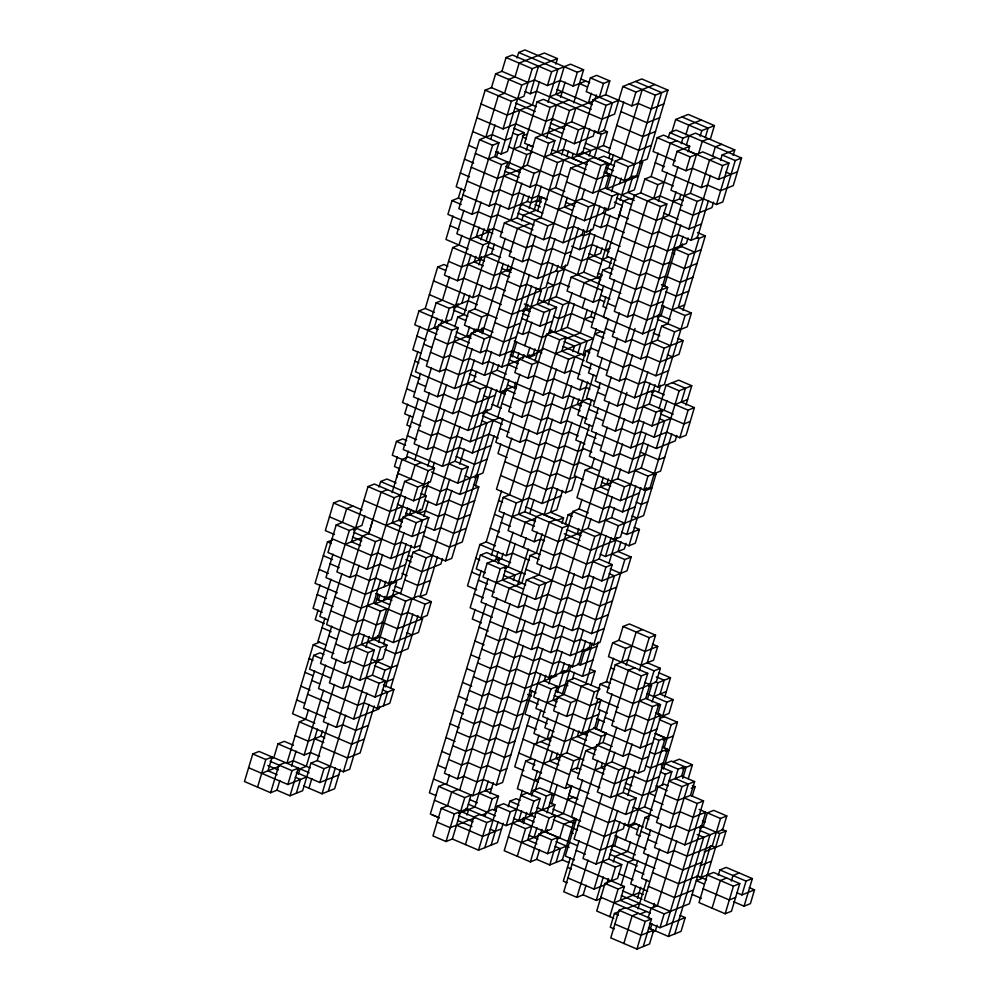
<?xml version="1.0" encoding="UTF-8"?>
<svg xmlns="http://www.w3.org/2000/svg" width="999" height="999" viewBox="0 0 999 999"><rect width="100%" height="100%" fill="white"/><g stroke="black" fill="none" stroke-linecap="round" stroke-linejoin="round"><path stroke-width="1.5" d="M277.16 774.712L268.007 770.803L272.14 757.005L259.066 751.423L252.759 753.945L244.48 781.543L270.642 792.719L276.948 790.197L290.022 795.778L302.635 790.733L310.914 763.136L317.22 760.614L343.381 771.777L349.675 769.255L369.143 704.395M362.137 509.977L339.897 500.487L333.591 503.009L325.312 530.606L334.465 534.515M332.517 539.872L327.472 541.883L315.047 583.291L337.287 592.782M257.555 787.137L265.834 759.527L272.14 757.005M352.972 506.068L346.665 508.591L342.532 522.39L336.226 524.912L327.947 552.509L367.195 569.268L379.795 564.223L392.882 569.805L405.482 564.76M320.105 584.902L313.074 608.366L322.227 612.275M333.004 554.133L325.974 577.597L365.209 594.343L396.728 581.73L378.509 642.457M271.303 758.666L273.826 757.654L277.972 743.855L284.278 741.333L293.431 745.242M318.132 609.989L315.234 619.655L324.388 623.563M331.031 579.208L319.855 616.47L327.697 619.83M319.555 642.207L313.261 644.73L292.557 713.736L314.797 723.226M270.642 792.719L278.921 765.109L285.227 762.587M364.81 515.784L361.913 525.449L349.313 530.494L336.888 571.903L349.975 577.484L356.268 574.962L369.355 580.544L375.661 578.021L388.736 583.603L401.348 578.558L411.288 545.442M323.963 654.507L320.03 652.834L313.736 655.356L309.59 669.155L330.519 678.096M324.912 618.094L317.869 641.558L326.099 645.004M434.39 312.362L425.237 308.454L418.931 310.976L414.797 324.775L437.025 334.278M462.287 199.725L458.366 198.052L452.06 200.574L447.914 214.373L487.162 231.119L493.469 228.596L502.622 232.505M517.644 98.801L491.483 87.637L485.177 90.16L456.193 186.776L465.359 190.672M276.948 790.197L279.845 780.531M341.945 573.513L326.623 624.575L352.797 635.751L359.091 633.229L386.95 645.042L382.804 658.841L363.898 666.408L350.811 660.826L344.505 663.348L331.431 657.767L359.165 565.297M332.093 538.711L371.328 555.456L377.634 552.934L390.721 558.528L403.134 517.12L422.053 509.552L426.186 495.754L413.586 500.799L374.338 484.04L368.032 486.563L351.473 541.77L360.627 545.679M308.529 709.652L305.632 719.317L299.338 721.84L286.913 763.248L293.219 760.726L310.214 767.981M314.648 670.779L303.471 708.041L325.711 717.532M419.855 326.398L412.812 349.862L420.666 353.209M425.237 308.454L437.662 267.058L443.956 264.535L447.889 266.209M452.972 215.996L445.941 239.448L468.181 248.938M458.366 198.052L461.263 188.386M491.483 87.637L495.629 73.839L501.923 71.316L528.096 82.48M331.693 626.198L320.504 663.461L359.752 680.207L372.365 675.174L385.439 680.756L377.16 708.353L364.086 702.772L357.779 705.294L318.531 688.536L325.574 665.084M291.558 766.245L296.116 751.061M511.525 137.687L505.232 140.21L492.145 134.628L479.532 139.673L458.841 208.679L471.915 214.261L478.221 211.738L491.308 217.32L497.602 214.797L532.929 229.87M248.614 767.744L287.862 784.502L291.995 770.691L298.301 768.169L290.022 795.778M349.975 577.484L362.387 536.076L368.693 533.553L381.118 492.157L387.425 489.635M417.882 351.486L402.56 402.547L423.489 411.476M501.923 71.316L506.068 57.517L512.375 54.995L551.623 71.741L570.529 64.173L583.603 69.768L573.676 102.885M378.983 487.05L380.644 481.53L386.938 479.008L396.103 482.917M449.5 276.773L442.457 300.237L436.151 302.759L415.447 371.765L454.695 388.524L473.613 380.956L505.382 394.443M461.925 235.377L459.016 245.03L452.722 247.552L444.43 275.162L457.517 280.744L463.823 278.221L489.985 289.385L496.291 286.863L505.444 290.771M463.898 210.29L456.855 233.754L483.017 244.917L489.323 242.407M485.839 137.15L498.264 95.742L504.57 93.219L508.703 79.421L515.009 76.898L519.155 63.099L544.368 53.009L557.442 58.591L555.794 64.111M368.693 533.891L373.251 518.718M406.668 440.584L402.734 438.898L396.441 441.421L392.295 455.232L428.171 470.666L434.465 468.156L430.332 481.955L417.719 487L404.645 481.418L392.22 522.814L401.373 526.723M407.617 404.158L404.72 413.823L412.562 417.17M298.339 774.35L299.987 768.83M277.972 743.855L304.133 755.032L323.589 690.159M420.517 373.389L413.474 396.853L452.722 413.598L459.028 411.076L472.102 416.658L491.008 409.091L496.815 389.772M437.075 318.182L434.178 327.847L438.099 329.52M490.909 138.761L495.042 124.962M296.328 793.256L300.462 779.457L295.229 777.222M336.488 659.39L329.445 682.841L342.532 688.423L348.838 685.913L375 697.077L393.906 689.51L389.772 703.308L377.16 708.353M397.352 456.843L394.455 466.508L399.687 468.743M409.777 415.447L406.88 425.099L410.801 426.773M517.02 57.992L518.681 52.472L524.975 49.95L577.31 72.278L583.603 69.768M317.47 729.045L306.293 766.308L297.465 769.842M470.866 254.757L451.398 319.63L438.798 324.663L426.373 366.071L439.448 371.653L445.754 369.131L458.841 374.712L471.441 369.667L484.527 375.262L497.127 370.217L506.293 374.126M471.915 214.261L492.619 145.255L498.926 142.732L494.78 156.531L488.474 159.053M367.195 569.268L375.474 541.658L381.78 539.135M418.531 398.464L403.221 449.525L442.457 466.283L455.069 461.238L468.144 466.82L459.865 494.418L446.79 488.836L440.484 491.358L427.397 485.776L422.365 487.799M440.896 323.938L442.132 319.805M334.515 684.465L323.339 721.728L336.413 727.309L342.719 724.787L355.794 730.369L368.406 725.324M392.07 492.632L401.998 459.503L408.304 456.98L434.465 468.156M396.628 477.784L399.525 468.119M295.192 735.639L308.279 741.221L320.879 736.176L322.54 730.656M431.431 367.694L424.388 391.158L437.475 396.74L443.781 394.218L456.855 399.8L463.161 397.277L476.248 402.859L495.154 395.292M445.092 322.153L449.238 308.341L468.144 300.774L477.31 304.683M457.517 280.744L481.118 202.073M476.898 117.77L503.059 128.933L511.351 101.324L523.951 96.279L532.23 68.681L557.442 58.591M344.505 663.348L394.193 497.739L400.499 495.217M405.794 459.428L408.279 451.148M446.778 322.802L447.614 320.042M496.466 157.18L498.126 151.661M308.928 788.211L311.838 778.546M317.22 760.614L328.396 723.351M429.458 392.769L414.135 443.831L427.222 449.413L433.516 446.903L446.603 452.485L459.203 447.44L472.29 453.022L491.196 445.454M479.145 227.16L476.248 236.813L511.563 251.898M495.854 151.773L501.086 154.008L521.79 85.002L534.39 79.957L547.477 85.539L560.089 80.507L573.164 86.089L585.776 81.044M342.532 688.423L382.692 554.557M458.054 303.721L457.23 306.481L453.446 307.992M439.448 371.653L451.873 330.257L458.179 327.734L437.475 396.74M462.974 194.88L489.135 206.044L501.56 164.635L507.867 162.113L487.162 231.119M414.635 460.639L419.193 445.454M454.807 326.76L457.704 317.108L464.011 314.585L469.805 295.254M461.838 303.296L464.747 293.644M475.924 256.381L474.263 261.9L483.416 265.809M480.894 239.822L484.203 228.771M519.817 110.09L507.392 151.486L501.086 154.008M296.303 772.464L319.855 782.517L323.988 768.718L330.294 766.196M336.413 727.309L351.735 676.248M364.16 634.84L361.263 644.505L374.338 650.087L353.634 719.093L327.472 707.929M334.915 596.977L361.076 608.141L373.676 603.096L380.719 579.645M405.557 496.828L398.526 520.292L402.447 521.965M378.271 594.093L375.362 603.758L393.019 596.69M452.722 247.552L478.883 258.729L483.017 244.917M378.296 600.262L379.957 594.742M478.908 264.897L481.393 256.618M485.951 241.433L489.672 229.008M507.892 168.294L517.832 135.165L524.138 132.642L519.992 146.441L513.698 148.963M525.024 91.533L530.257 93.769L538.536 66.159M303.696 785.976L322.015 793.793L345.617 715.134M365.909 647.502L369.218 636.463M384.128 586.775L385.776 581.256M405.244 516.396L407.729 508.116M427.222 449.413L446.678 384.553M497.165 318.381L474.925 308.891L468.618 311.401L464.485 325.212L503.721 341.958L516.333 336.913M433.516 280.856L472.764 297.602L500.499 205.132M359.752 680.207L368.032 652.609L374.338 650.087M380.457 611.201L372.177 638.811L378.484 636.288L386.763 608.678L380.457 611.201L367.382 605.619M383.766 600.499L385.015 596.366M388.736 583.603L404.058 532.542M409.44 514.935L411.101 509.415M413.586 500.799L417.719 487M539.46 81.581L532.417 105.045L507.205 115.135L481.043 103.958M328.321 791.27L335.352 767.806M375.824 593.593L386.288 598.051L391.258 581.493M427.722 466.221L444.705 409.627M466.645 336.488L469.542 326.823M474.925 308.891L481.968 285.427M478.883 258.729L491.483 253.684L494.38 244.018M593.456 100.924L569.505 110.514L543.331 99.351L537.037 101.873L524.612 143.269L532.455 146.616M395.042 581.081L406.218 543.818M415.746 512.075L428.171 470.666M340.422 769.43L334.628 788.748L322.015 793.793M454.695 388.524L471.266 333.316L483.866 328.271L493.019 332.18M533.99 225.125L516.995 217.857L504.383 222.902L500.249 236.701L526.411 247.877L532.704 245.354L545.791 250.936L552.097 248.414L565.172 253.996L571.478 251.473M489.135 206.044L495.442 203.521L508.528 209.103L520.941 167.695L527.247 165.172L553.409 176.348L559.715 173.826L567.569 177.173M526.336 150.1L527.984 144.58L533.216 146.816M333.591 503.009L412.075 536.5L416.221 522.702L428.821 517.657L419.305 549.737L412.999 552.26L400.574 593.668M407.342 508.354L419.118 513.386L420.367 509.24M424.5 495.442L428.646 481.643M432.779 467.832L434.44 462.312M473.364 332.58L474.188 329.82M523.051 166.97L526.773 154.545L531.818 152.535M547.477 85.539L551.623 71.741M343.381 771.777L366.983 693.106M372.365 675.174L380.644 647.564L386.95 645.042M475.462 331.855L476.286 329.096M375.674 663.024L378.184 662.025L379.021 659.265M383.579 644.08L385.227 638.561M452.722 413.598L472.177 348.738M477.559 330.794L481.705 316.995L488.012 314.473M489.985 289.385L505.307 238.324M510.689 220.379L521.865 183.117M527.247 165.172L535.526 137.575L565.784 125.474M353.521 530.132L357.305 528.621L394.855 544.717L401.161 542.195L414.248 547.789L422.527 520.179L409.44 514.597M423.763 516.383L428.321 501.198M547.989 102.348L557.917 69.218L518.681 52.472M474.4 329.308L480.944 332.093L482.18 327.959M442.457 466.283L474.338 360.015M482.205 333.791L503.321 263.399M516.995 217.857L524.025 194.393M541.833 135.052L550.112 107.455L569.03 99.888M375 697.077L379.145 683.279L385.439 680.756M564.223 66.696L555.943 94.306L591.258 109.378M374.2 706.006L360.127 752.934L347.515 757.979L321.353 746.802M382.068 679.782L384.965 670.129L397.577 665.084M377.547 635.826L393.244 642.519L405.669 601.123L418.281 596.078L431.356 601.66L427.222 615.459L420.916 617.981L425.062 604.183L431.356 601.66M454.033 341.533L480.207 352.697L484.34 338.898L490.646 336.376M503.721 175.911L529.882 187.088L534.028 173.289L540.334 170.767M424.575 500.137L436.338 505.157L459.94 426.498M473.613 380.956L476.511 371.291M506.73 270.542L508.391 265.022M521.64 220.854L523.289 215.334L535.901 210.29M529.095 196.016L527.435 201.536L508.528 209.103M546.478 138.049L556.418 104.932M560.589 97.303L565.147 82.118M379.682 706.243L378.846 709.003L353.634 719.093M385.477 686.925L411.975 598.601M430.507 352.272L443.593 357.854L449.9 355.332L462.974 360.914L469.28 358.391L482.367 363.973L514.248 257.705M467.12 181.069L493.281 192.245L499.587 189.723L512.662 195.305L518.968 192.782L532.055 198.364L548.613 143.157L554.92 140.634L550.774 154.433L586.101 169.518M529.158 208.366L532.467 197.327M413.661 599.25L426.086 557.842L432.392 555.319M425.212 526.336L434.365 530.244L449.687 479.183M455.069 461.238L462.1 437.774M383.466 705.831L387.612 692.032L382.367 689.797M390.534 688.548L412.899 614.01M422.415 416.233L435.502 421.815L441.795 419.293L467.969 430.457L480.382 389.061L486.688 386.538M484.527 375.262L491.57 351.798M534.215 209.977L541.246 186.176M451.848 490.459L419.967 596.728L426.273 594.205L437.45 556.942M459.715 464.235L464.273 449.051M573.164 86.089L577.31 72.278M536.276 201.985L538.798 200.974L540.047 196.828M530.069 223.439L517.47 228.484L509.19 256.094L522.265 261.676L534.69 220.267L540.996 217.745L567.157 228.921L573.463 226.398L586.538 231.98L592.844 229.458L599.887 205.994M537.587 210.951L541.733 197.14L546.965 199.375M417.957 615.634L408.017 648.763L395.417 653.796L384.952 649.338M431.543 471.978L457.704 483.141L461.85 469.343L468.144 466.82M418.281 430.032L431.356 435.614L437.662 433.091L450.736 438.673L457.043 436.151L470.129 441.745L493.731 363.074M557.08 151.91L569.505 110.514M480.207 352.697L486.501 350.174L499.587 355.756L535.614 235.689M540.996 217.745L557.554 162.537L570.154 157.505M373.676 603.096L401.536 614.922L407.829 612.399L422.602 618.631L418.456 632.429L393.244 642.519M472.29 453.022L491.745 388.149M497.127 370.217L498.788 364.697M561.725 154.92L566.283 139.735M565.359 124.313L571.665 121.791L575.799 107.992M442.507 558.566L440.859 564.085L421.94 571.653L408.866 566.058M487.225 409.503L486.401 412.275L482.617 413.786M482.367 363.973L488.661 361.451L501.748 367.033L529.495 274.575M549.275 190.147L555.581 187.625L563.861 160.027M419.305 549.737L445.467 560.914L486.875 422.902L481.643 420.666M566.783 156.531L568.443 151.011M589.81 128.996L582.767 152.46L576.46 154.982L593.031 99.775L605.631 94.73L609.777 80.931L596.69 75.35L590.384 77.872L586.251 91.671L612.412 102.835L604.133 130.432L597.827 132.954L571.665 121.791M504.383 222.902L543.631 239.66L547.764 225.849L554.07 223.326M531.655 285.851L499.775 392.12L512.375 387.075M548.139 132.53L574.3 143.694L578.446 129.895L584.74 127.373M493.181 420.379L451.773 558.391L445.467 560.914M497.315 406.568L501.461 392.769L506.505 390.759M512.225 356.893L516.783 341.708M526.298 309.965L527.959 304.445M583.616 163.174L571.853 158.154L573.089 154.008M588.411 102.947L591.308 93.282M475.399 485.889L478.309 476.236L475.686 475.112M485.189 256.206L537.512 278.534L570.629 168.132L588.286 161.064M508.978 379.932L497.789 417.195L537.037 433.953L549.65 428.908L562.724 434.49L569.03 431.968L578.184 435.876M517.407 332.155L522.639 334.39L536.301 288.848M473.551 484.627L478.783 486.863L462.212 542.057L449.612 547.102L423.451 535.939M494.093 435.789L482.917 473.051L457.704 483.141M517.282 358.504L518.943 352.984M595.129 99.051L596.366 94.905M579.982 374.438L570.816 370.529L564.522 373.052L525.274 356.293L518.968 358.816L514.835 372.627L527.909 378.209L534.215 375.686L547.302 381.268L553.596 378.746L579.757 389.91L586.063 387.387L589.997 389.061M507.205 281.169L520.292 286.75L526.585 284.228L539.672 289.81L554.994 238.749M567.42 197.352L564.522 207.005L572.365 210.364M502.859 418.818L495.816 442.282L535.064 459.028L541.358 456.506L554.445 462.087L560.751 459.565L573.826 465.159L578.871 463.136M524.8 345.666L531.843 322.215M536.126 288.236L541.358 290.472L537.225 304.27L550.299 309.852L534.977 360.914M599.325 97.253L603.471 83.454L609.777 80.931M515.721 382.205L514.06 387.724L516.583 386.725M522.764 358.741L524 354.608M519.892 374.238L508.716 411.501L521.79 417.082L528.096 414.56L541.183 420.154L547.477 417.632L560.564 423.214L566.87 420.691L589.11 430.182M553.021 263.836L545.978 287.287L539.672 289.81M500.874 443.893L497.977 453.558L507.13 457.467M511.363 352.372L513.886 351.373L526.96 356.955L529.857 347.29M543.518 301.748L547.664 287.949L560.277 282.904L569.43 286.813M594.867 130.607L593.206 136.139L574.3 143.694M529.482 354.845L528.646 357.605L534.952 355.082M543.631 239.66L549.937 237.138L563.011 242.72L587.862 159.915L594.155 157.392L607.242 162.974L586.538 231.98M589.098 156.106L590.759 150.587L584.215 147.79M513.773 413.124L506.73 436.588L519.817 442.17L526.123 439.647L539.198 445.229L545.504 442.707L558.591 448.289L564.885 445.766L577.971 451.348L583.016 449.338M521.54 318.356L539.86 326.173L543.993 312.375L556.605 307.33L548.738 333.554M558.079 265.447L556.418 270.966L537.512 278.534M597.827 132.954L606.106 105.357L618.718 100.312M533.266 354.433L534.927 348.913M548.176 304.745L558.104 271.628L564.41 269.106M527.909 378.209L532.055 364.41L538.361 361.888M576.361 216.733L561.038 267.794L567.345 265.272L578.521 228.009M575.436 201.311L581.743 198.789L584.64 189.136M594.168 157.73L601.198 134.266L607.504 131.743L603.359 145.542L571.853 158.154M495.379 545.854L486.213 541.945L479.907 544.467L467.495 585.876L476.648 589.785M511.8 438.199L496.478 489.273L522.639 500.437M530.919 306.793L556.131 296.703L565.659 264.96M498.114 563.686L499.775 558.166L486.688 552.572L480.382 555.094L476.248 568.906L485.402 572.814M521.79 417.082L546.64 334.278L552.934 331.755M486.213 541.945L501.535 490.884M638.473 176.099L606.955 188.699L615.234 161.101L628.309 166.683L647.227 159.116L667.931 90.11L641.758 78.946L622.852 86.513L614.572 114.111L601.972 119.156L536.563 91.246L530.257 93.769M550.836 332.829L551.673 330.07M545.129 203.946L584.378 220.692L588.511 206.893L594.817 204.37M566.495 181.93L592.657 193.094L600.936 165.497L607.242 162.974M481.306 570.516L470.129 607.779L492.37 617.27M529.02 429.982L509.552 494.855L503.259 497.377L499.113 511.176L534.428 526.248M519.817 442.17L535.139 391.108M583.578 229.633L581.918 235.152L563.011 242.72M569.218 302.285L562.912 304.807L554.632 332.405L567.232 327.372L593.394 338.536L555.581 353.671M600.799 279.42L583.791 272.165L571.191 277.21L567.045 291.009L593.206 302.173L599.512 299.65L604.745 301.885M571.628 246.254L579.47 249.6L584.852 231.668M608.453 152.997L623.776 101.935M499.775 558.166L487.162 563.199L483.029 577.01L535.352 599.338L547.964 594.293L561.038 599.875L567.345 597.352L580.431 602.934L586.725 600.424L599.812 606.006L612.412 600.961M608.903 157.792L610.139 153.646M475.187 609.402L472.29 619.055L481.443 622.964M491.333 555.581L504.17 512.787M606.031 173.289L608.928 163.624L606.405 164.635M572.115 292.632L560.926 329.895L587.1 341.059L582.954 354.857L585.476 353.846M577.497 274.688L591.158 229.146M613.511 154.62L610.614 164.273L608.091 165.285M488.086 578.621L481.043 602.085L533.379 624.425L539.672 621.902L552.759 627.484L559.065 624.962L572.14 630.544L578.446 628.021L591.533 633.603L604.133 628.558M490.834 372.739L543.156 395.067L559.715 339.86L566.021 337.337L561.875 351.149L584.115 360.639M592.657 193.094L605.269 188.049L609.402 174.251L604.17 172.015M495.991 558.578L498.051 551.673M605.631 94.73L631.793 105.894L635.938 92.095L654.845 84.528M567.232 327.372L574.275 303.908M583.791 272.165L594.979 234.902M486.113 603.708L429.383 792.781L435.926 795.566M560.938 495.929L542.02 503.496L528.946 497.914L516.333 502.959L508.054 530.556L534.215 541.72L540.521 539.198L544.443 540.884M537.037 433.953L556.493 369.081M604.944 207.617L603.284 213.137L584.378 220.692M497.677 560.327L501.461 558.816L503.121 553.296M580.132 296.591L584.265 282.792L601.922 275.724M594.293 224.787L600.836 227.585L606.63 208.267M611.6 191.708L616.158 176.523M642.245 89.573L621.54 158.579L615.234 161.101M523.339 588.998L502.41 580.069L506.555 566.271L500.249 568.793L491.97 596.391L518.131 607.554L524.438 605.032L537.512 610.614L543.818 608.091L556.905 613.686L563.199 611.163L576.286 616.745L582.592 614.223L595.666 619.805L608.279 614.76M607.904 209.952L612.037 196.154L618.344 193.631L614.21 207.43L607.904 209.952L581.743 198.789M594.243 255.844L597.14 246.179M479.907 544.467L506.081 555.644L513.111 532.18M554.52 394.168L518.493 514.235L535.501 521.49M444.917 783.915L438.611 786.438L430.332 814.035L439.485 817.944M582.292 307.867L585.189 298.214M602.996 238.861L610.039 215.397M619.555 183.654L621.216 178.134M497.027 598.014L444.443 773.288L457.53 778.87L463.823 776.348L476.91 781.93L483.216 779.407L496.291 784.989L502.597 782.467L542.757 648.601M564.522 373.052L568.656 359.253L581.268 354.208M602.197 247.802L600.549 253.321L581.63 260.889L569.855 255.856M515.272 543.456L508.241 566.92L504.458 568.431M512.2 516.758L524.8 511.713L552.547 419.243M572.827 351.623L574.487 346.104L564.023 341.633M605.856 172.665L624.175 180.482L628.309 166.683M587.35 309.49L580.319 332.954L565.184 338.998M596.878 277.747L608.054 240.484M620.067 200.462L625.861 181.144M446.603 784.565L449.5 774.899M521.141 536.138L525.274 522.34L535.364 518.306M543.156 395.067L549.462 392.545L562.537 398.126L574.962 356.73M458.004 789.497L451.698 792.02L447.552 805.818L441.258 808.341L432.967 835.938L446.053 841.52L452.36 838.998L478.521 850.174L497.427 842.607L503.221 823.276M612.961 269.243L609.04 267.57L602.734 270.092L598.588 283.891L620.829 293.381M633.666 200.237L629.745 198.564L623.438 201.086L606.88 256.293L616.033 260.202M529.857 513.336L534.003 499.525M577.897 353.234L580.794 343.581L549.4 330.182M593.206 302.173L601.498 274.575M630.481 177.959L655.319 95.155L667.931 90.11M505.044 601.972L509.19 588.174L521.79 583.129L530.082 555.531L536.376 553.009L542.182 533.678M584.452 319.156L590.759 316.633L592.419 311.101M632.991 175.861L628.021 192.42L634.565 195.205M513.361 580.544L515.022 575.024L504.557 570.554M523.301 547.415L526.198 537.762M560.564 423.214L571.74 385.951M603.658 285.514L591.233 327.26L604.32 332.842M609.04 267.57L611.937 257.904M457.53 778.87L510.114 603.596M601.123 533.928L594.83 536.451L542.494 514.123L536.201 516.645L532.055 530.444L558.216 541.608L582.167 532.03M590.921 349.013L585.876 351.036L577.597 378.633L599.837 388.124M639.997 161.176L642.607 162.288L634.328 189.897L621.715 194.942M518.006 583.541L528.359 549.038M542.02 503.496L573.901 397.227M619.38 312.999L612.337 336.463L625.411 342.045L666.82 204.033L640.659 192.869L634.353 195.392L609.515 278.197L635.676 289.36L641.982 286.838L655.057 292.432L667.669 287.387L634.54 397.789L595.292 381.044L602.335 357.58M596.291 328.871L586.351 361.663L607.292 370.592M605.819 296.79L602.921 306.456L606.843 308.129M459.69 790.147L508.129 628.671M534.215 541.72L537.112 532.067M579.757 389.91L582.667 380.257M446.053 841.52L454.333 813.923L466.945 808.878L471.078 795.079L464.772 797.602L438.611 786.438M614.572 279.82L603.396 317.083L642.644 333.828L655.244 328.783M640.659 192.869L644.805 179.071L651.098 176.548L673.338 186.039M688.036 151.836L689.685 146.304L663.523 135.14L657.217 137.662L653.084 151.461L675.324 160.951M571.928 422.302L544.18 514.772L556.793 509.727L562.587 490.409M578.97 398.851L577.31 404.37L581.231 406.044M518.131 607.554L526.411 579.957L539.023 574.912L541.92 565.247M591.42 363.274L588.523 372.939L596.366 376.286M587.724 381.868L577.784 414.997L586.937 418.906M452.36 838.998L464.772 797.602M557.529 488.786L550.486 512.25L563.573 517.832L561.913 523.351M608.453 318.693L597.277 355.956L623.438 367.132L629.745 364.61L655.906 375.774L668.518 370.729M651.098 176.548L658.141 153.084M489.985 621.465L516.158 632.642L527.335 595.379M593.581 374.55L586.538 398.014L594.393 401.373M582.842 416.608L575.811 440.072L584.964 443.981M668.169 138.137L669.829 132.617L676.136 130.095L741.545 158.017L733.254 185.614L720.654 190.659L707.567 185.077L701.261 187.6L662.025 170.854L670.304 143.244L676.61 140.722M466.97 815.047L468.631 809.527M433.529 778.983L472.764 795.728L525.349 620.454M591.608 399.637L584.565 423.101L592.407 426.448M671.927 131.893L675.661 119.468L688.261 114.423L714.422 125.599L710.289 139.398M653.746 198.451L657.879 184.653L664.185 182.13M500.611 475.462L526.773 486.638L533.079 484.115L546.166 489.697L552.472 487.175L565.546 492.757L580.869 441.695M535.352 599.338L539.497 585.539L552.097 580.494M600.362 382.654L593.319 406.118L632.567 422.877L638.873 420.354L651.947 425.936L670.866 418.369M523.376 645.529L474.937 807.005L458.541 813.561M589.622 424.712L574.3 475.786L583.466 479.695M465.434 844.58L473.713 816.982L480.019 814.46L506.181 825.624L531.393 815.546L535.327 817.219M617.394 338.087L606.218 375.349L619.293 380.931L625.599 378.409L638.686 383.991L644.992 381.468L658.066 387.05L664.372 384.528L685.077 315.522L691.383 312.999L687.237 326.81L674.625 331.843L661.55 326.261L657.404 340.06L644.805 345.105L631.718 339.523L625.411 342.045M658.391 201.448L667.082 172.465M533.379 624.425L545.791 583.016L532.717 577.434M555.581 519.705L549.275 522.227L536.85 563.636L549.937 569.218L562.362 527.809L568.656 525.287M598.376 407.742L591.346 431.206L630.581 447.952L643.194 442.907L656.281 448.489L675.187 440.934L676.847 435.402M488.274 781.031L485.377 790.684L498.464 796.265L494.318 810.064M565.284 524.325L568.181 514.66L573.226 512.649M682.28 205.419L660.039 195.929L647.439 200.974L614.31 311.388L627.397 316.97L660.514 206.556L666.82 204.033M689.685 146.304L677.085 151.349L672.939 165.16L686.026 170.742L692.319 168.219L718.493 179.383L737.399 171.816M611.276 376.96L604.245 400.424L617.32 406.006L623.626 403.484L636.7 409.066L649.313 404.033L662.399 409.615L654.108 437.212L641.033 431.63L634.727 434.153L621.64 428.571L615.347 431.093L602.26 425.512L609.303 402.048M681.256 143.731L682.904 138.199L695.516 133.167L734.764 149.912L733.104 155.432M485.851 635.277L498.926 640.859L505.232 638.336L531.393 649.5L572.802 511.488L579.108 508.966L588.261 512.874M594.43 457.904L591.533 467.557L585.227 470.079L576.947 497.689L603.109 508.853L609.415 506.331L622.489 511.913L635.102 506.868M596.403 432.817L589.36 456.281L628.608 473.039L641.221 467.994L654.295 473.576M685.838 134.715L688.736 125.05L701.348 120.017M677.996 166.771L670.966 190.235L697.127 201.398L703.433 198.876M490.022 793.681L493.331 782.642M485.089 816.083L486.326 811.937L492.632 809.415L496.553 811.088M686.313 145.342L689.21 135.677M488.424 811.213L492.157 798.788L498.464 796.265M496.291 784.989L544.742 623.513M579.108 508.966L582.005 499.3M478.521 850.174L486.8 822.564L493.106 820.042M619.293 380.931L635.027 328.484M676.023 191.858L668.98 215.309L656.38 220.354L630.219 209.191M607.317 427.122L600.287 450.586L613.361 456.168L619.667 453.646L632.754 459.228L645.354 454.183M577.122 534.053L578.783 528.521M686.026 170.742L690.159 156.93L702.772 151.898L728.933 163.062L716.508 204.458L690.346 193.294L684.04 195.816M484.827 847.651L497.24 806.243L503.546 803.72L529.707 814.884L554.92 804.807L552.022 814.46M617.32 406.006L632.642 354.945M673.126 201.511L679.432 198.988L680.669 194.855M532.03 690.646L524.987 714.11L547.227 723.601M552.759 627.484L605.344 452.21M700.162 136.164L701.822 130.644L714.422 125.599M642.644 333.828L696.465 154.42M540.784 673.676L533.741 697.14L555.981 706.63M491.121 845.129L498.164 821.665M530.044 715.734L514.735 766.795L523.888 770.704M615.347 431.093L626.935 392.445M698.563 153.684L702.297 141.271L708.603 138.749M531.393 649.5L537.699 646.977L550.786 652.559L574.388 573.901M581.743 530.869L588.049 528.346L590.946 518.693M603.371 477.285L600.474 486.95L608.316 490.297M705.219 137.775L708.116 128.122L681.955 116.945M538.811 698.763L535.901 708.416L545.067 712.324M545.841 675.299L544.193 680.819L558.953 687.05M601.41 342.158L640.659 358.916L680.819 225.037M690.346 193.294L693.244 183.641M508.191 806.717L509.852 801.198L516.158 798.676L520.079 800.349M613.361 456.168L624.55 418.906M664.298 286.413L675.474 249.151L688.561 254.733L701.161 249.688M477.572 662.874L490.646 668.456L496.953 665.933L510.039 671.515L516.333 668.993L529.42 674.575L535.726 672.052L548.801 677.647L564.123 626.573M606.768 484.428L608.428 478.908M506.181 825.624L510.327 811.825L516.633 809.302M680.094 245.979L682.991 236.313M531.955 758.578L525.649 761.101L517.37 788.698L533.066 795.404M540.971 710.039L533.928 733.503L550.936 740.759M548.838 683.816L551.323 675.536M549.937 569.218L556.243 566.695L582.405 577.859L594.83 536.451M572.802 511.488L598.963 522.652L622.564 443.993M663.973 305.981L661.076 315.634L657.292 317.145M672.951 250.162L681.78 246.628L682.604 243.868M662.687 217.832L688.848 229.008L697.127 201.398M701.261 187.6L709.552 160.002L715.846 157.48M530.269 757.929L534.403 744.13L552.047 737.062M557.055 701.872L553.134 700.199L557.267 686.4L550.961 688.923L542.682 716.52L581.93 733.278L594.542 728.234L606.306 733.254M555.107 675.124L562.15 651.66M522.427 790.321L504.208 850.711L530.369 861.875L536.675 859.352L549.762 864.934L562.362 859.889L568.906 862.686M536.5 743.393L538.985 735.114M632.567 422.877L647.889 371.803M688.049 237.937L686.388 243.456L667.482 251.024L654.395 245.442L648.101 247.964L621.94 236.8M712.474 156.506L715.371 146.853L721.678 144.331M572.14 630.544L612.312 496.665M611.388 481.256L617.694 478.733L620.591 469.068M535.327 759.54L532.43 769.205L541.583 773.114M547.752 718.144L544.842 727.796L554.008 731.705M561.413 672.602L564.31 662.936M626.073 222.989L652.235 234.166L658.541 231.643L671.628 237.225L677.921 234.703L691.008 240.284L710.464 175.412M518.793 820.579L521.69 810.926M630.581 447.952L650.049 383.092M688.561 254.733L667.856 323.738L661.55 326.261M557.305 692.569L563.923 670.491M550.786 652.559L557.08 650.037L570.167 655.619L593.768 576.96M540.996 549.825L554.083 555.419L560.377 552.897L586.538 564.06L599.15 559.015L606.193 535.551M598.963 522.652L611.575 517.607L614.472 507.954M655.906 375.774L664.185 348.176L683.091 340.609L678.958 354.408L660.052 361.975L646.965 356.393L640.659 358.916M708.491 200.499L697.314 237.762L691.008 240.284M720.504 160.477L722.152 154.957L734.764 149.912M522.165 821.89L523.414 817.744M530.444 794.292L537.487 770.828M547.015 739.085L549.912 729.42M569.368 664.56L567.719 670.079L548.801 677.647M523.439 823.588L526.748 812.537M531.718 795.978L533.379 790.459L539.685 787.936L552.759 793.518L546.965 812.849M562.362 694.193L571.053 665.209M581.081 483.891L620.329 500.636L624.475 486.838L630.769 484.315M628.608 473.039L643.93 421.965M649.313 404.033L655.107 384.702M682.941 310.414L705.306 235.889L699 238.411L678.296 307.417L691.383 312.999M535.064 791.108L558.666 712.449M600.112 688.973L574.487 678.184L568.194 680.706L564.048 694.505L557.742 697.027L553.608 710.826L566.683 716.408L572.989 713.885L586.076 719.467L598.676 714.435M481.705 649.075L494.792 654.657L501.098 652.135L514.173 657.717L520.479 655.194L533.553 660.776L539.86 658.254L552.947 663.836L559.253 661.313L572.327 666.907L583.503 629.645M600.224 554.258L605.456 556.493L610.839 538.548M718.493 179.383L722.627 165.584L728.933 163.062M517.295 856.293L525.574 828.695L531.88 826.173M529.707 814.884L533.853 801.086L540.159 798.563L527.734 839.972L536.888 843.88M658.066 387.05L674.625 331.843M713.548 202.123L711.9 207.642L692.981 215.197L679.907 209.615M531.393 815.546L532.23 812.786M582.405 577.859L588.711 575.337L601.785 580.918L605.931 567.12L612.237 564.597L591.533 633.603M588.049 528.346L614.21 539.522L618.356 525.711L643.568 515.634L655.981 474.225L653.371 473.114M622.489 511.913L646.091 433.254M572.39 679.245L574.462 672.352M658.516 392.182L660.589 385.289M552.547 751.323L549.65 760.988L558.803 764.897M585.676 640.921L578.633 664.385L572.327 666.907M608.853 563.636L616.72 537.412M651.947 425.936L656.093 412.137L662.399 409.615M577.709 663.91L580.319 665.034L584.465 651.236L597.065 646.191M566.683 716.408L570.829 702.609L577.135 700.087M635.839 485.926L620.516 537L614.21 539.522M641.221 467.994L648.251 444.53M659.015 408.641L666.058 385.177L678.671 380.144L691.745 385.726L685.951 405.045M557.604 752.946L555.956 758.466L559.877 760.139M590.734 642.532L589.073 648.051L570.167 655.619M620.953 541.783L618.056 551.448L631.143 557.03L626.997 570.829L601.785 580.918M741.545 158.017L735.239 160.539L722.814 201.935L716.508 204.458M534.04 837.449L536.938 827.784M542.32 809.839L546.453 796.041L552.759 793.518M560.476 672.14L563.099 673.251L569.405 670.729L582.479 676.311L592.419 643.194M549.388 792.557L581.268 686.288L587.574 683.766M516.158 632.642L522.452 630.119L535.539 635.701L541.845 633.179L554.92 638.761L561.226 636.238L574.313 641.82L580.606 639.298L593.693 644.879L614.397 575.874L609.165 573.638M621.578 532.242L626.823 534.477L640.896 487.549M660.302 411.775L664.085 410.264L666.982 400.599M530.369 861.875L538.648 834.277L551.261 829.232L555.394 815.434L549.1 817.944L536.013 812.362M626.023 543.406L624.363 548.926L605.456 556.493M540.334 834.927L541.995 829.407M671.778 433.791L660.601 471.053L647.989 476.098L643.856 489.897L650.162 487.375L679.145 390.771L691.745 385.726M656.281 448.489L664.56 420.891L659.328 418.656M585.889 683.453L598.314 642.045M551.548 803.833L557.342 784.515M560.564 755.294L566.87 752.771L573.913 729.307M631.143 557.03L624.837 559.552L599.999 642.357L593.693 644.879M610.664 537.937L628.983 545.754L646.365 487.787M536.675 859.352L539.572 849.687M544.954 831.755L549.1 817.944M547.477 829.645L546.64 832.404L568.881 841.895M590.946 685.064L595.092 671.266L589.86 669.03M578.97 730.931L577.31 736.45L586.475 740.359M634.19 527.197L639.422 529.433L635.277 543.231L628.983 545.754M539.21 777.309L565.372 788.473L573.651 760.876L579.957 758.353M581.93 733.278L594.355 691.87L599.4 689.847M508.354 836.912L547.589 853.658L551.735 839.859L558.041 837.337L549.762 864.934M610.439 683.366L606.505 681.693L600.212 684.215L596.066 698.014L618.306 707.504M640.958 665.259L653.558 660.214L657.704 646.415L645.092 651.46L618.93 640.297L612.624 642.819L608.491 656.618L647.739 673.363L622.889 756.168L596.728 745.004L592.582 758.803L618.756 769.967L625.049 767.457M571.665 785.614L568.768 795.279L577.934 799.188M576.635 769.392L597.752 699.013M597.152 746.166L585.814 750.699L577.522 778.308L599.762 787.799M601.123 699.637L598.226 709.302L607.392 713.211M606.505 681.693L613.548 658.229M618.93 640.297L623.076 626.485L629.382 623.963L655.544 635.139L647.265 662.737L660.339 668.319L656.206 682.117L637.287 689.685L611.126 678.521M679.807 437.749L688.086 410.152L694.38 407.629L686.101 435.227L679.807 437.749L666.72 432.167L654.108 437.212M594.542 728.234L599.924 710.289M660.339 668.319L654.033 670.841L627.872 659.677L615.272 664.722L606.992 692.319L633.154 703.483L645.754 698.451L660.526 704.682L657.629 714.347M556.056 862.412L560.202 848.613L554.969 846.378M596.228 728.883L599.125 719.218M582.592 779.919L571.416 817.182L580.569 821.091M562.362 859.889L574.787 818.493M612.05 693.943L600.874 731.206L640.109 747.951L652.722 742.906M621.565 662.2L625.711 648.401L632.017 645.878M576.473 818.805L565.297 856.068L574.45 859.977M598.826 744.617L601.311 736.338L606.356 734.315M597.652 760.426L574.05 839.085L600.212 850.261L612.812 845.216M596.728 745.004L603.034 742.482L605.931 732.816M626.223 665.197L636.151 632.08L642.457 629.557M570.354 857.679L563.311 881.143L567.232 882.816M579.108 840.708L563.786 891.77L576.873 897.352L583.179 894.842L596.253 900.424L601.298 898.401M602.297 763.423L601.048 767.569L604.982 769.242M616.845 727.122L597.39 791.995L610.464 797.577L623.076 792.532L636.163 798.114L627.872 825.711L614.797 820.129L608.491 822.652L582.33 811.488M602.447 793.606L582.991 858.478L596.066 864.06L608.678 859.015L621.753 864.597L617.619 878.396L605.007 883.441L596.728 911.051L613.736 918.306M605.669 764.385L611.975 761.862L614.872 752.21M639.298 670.779L649.238 637.662L655.544 635.139M634.652 667.782L628.346 670.304L611.788 725.511L624.875 731.093L641.433 675.886L647.739 673.363M576.873 897.352L588.049 860.089M610.464 797.577L618.756 769.967M583.179 894.842L586.076 885.176M596.066 864.06L632.092 743.993M645.754 698.451L654.033 670.841M647.439 699.1L651.585 685.302L648.963 684.178M567.932 877.971L594.093 889.135L617.694 810.476M623.076 792.532L630.119 769.068M652.097 702.097L657.891 682.779L670.491 677.734L664.697 697.052M640.109 747.951L652.534 706.555L658.841 704.033L638.136 773.039L611.975 761.862M596.253 900.424L603.296 876.96M608.678 859.015L619.855 821.752M627.722 795.529L635.177 770.691M611.987 846.877L614.51 845.866L617.407 836.2M586.463 797.689L625.711 814.435L629.857 800.636L636.163 798.114M606.693 884.09L608.354 878.571M613.324 862.012L614.984 856.493L627.584 851.448L630.481 841.795M624.912 823.376L623.264 828.895L604.345 836.463L578.184 825.286M658.903 716.37L659.727 713.611M611.313 880.918L615.459 867.12L621.753 864.597M625.424 840.171L629.57 826.373L635.864 823.85M673.126 699.637L666.832 702.16L662.687 715.958L668.993 713.436L673.126 699.637L660.052 694.055L664.185 680.257L656.343 676.897M627.872 825.711L634.178 823.201L659.028 740.384L665.322 737.861L644.63 806.867L625.711 814.435M609.815 916.632L618.094 889.023L624.4 886.5L620.254 900.311L650.349 913.148M621.028 885.539L628.059 862.075L634.365 859.552M639.235 824.812L636.338 834.477L640.272 836.151M619.467 911.438L614.422 913.461L610.289 927.259L614.21 928.933M664.11 748.176L671.153 724.712L677.459 722.202L663.386 769.118M632.679 858.903L645.104 817.494L650.137 815.484M625.349 907.754L619.043 910.276L610.764 937.886L636.925 949.05L649.537 944.005L653.671 930.206L648.438 927.971M662.262 746.915L667.494 749.15L655.069 790.546L642.457 795.591L624.15 787.774M637.737 860.526L630.694 883.978L647.702 891.245M662.2 785.264L665.509 774.225L671.815 771.703L656.493 822.427L669.58 828.009L675.873 825.486L688.96 831.081L701.56 826.036M650.636 829.744L643.593 853.208L682.841 869.954L701.748 862.387M632.866 895.266L635.764 885.601M648.663 854.819L641.62 878.283L649.462 881.642M623.838 943.468L632.13 915.858L638.423 913.348M637.512 898.263L640.821 887.224M661.55 824.05L654.52 847.514L667.594 853.096L673.9 850.574L686.987 856.155L712.2 846.066L720.479 818.468L726.785 815.946L722.639 829.744L684.814 844.879L645.579 828.121L657.991 786.725L664.298 784.203L668.219 785.876M675.224 778.845L678.121 769.18L684.415 766.658L681.518 776.323M637.986 908.89L646.678 879.907M659.577 849.125L644.255 900.199L670.416 911.363M682.792 778.358L686.113 767.319L671.34 761.076L661.251 765.109M669.58 828.009L681.992 786.613L694.605 781.568L690.459 795.366L677.859 800.411L664.772 794.829M636.925 949.05L645.204 921.453L651.51 918.93L643.231 946.528M688.274 778.596L692.407 764.797L679.332 759.203L673.026 761.725M648.139 917.956L651.036 908.303L657.342 905.781L676.798 840.908M667.594 853.096L688.299 784.09L675.212 778.508M653.134 907.567L654.382 903.433M650.299 929.245L651.96 923.713M692.157 796.353L695.054 786.7L692.432 785.576M652.834 931.867L655.356 930.856L657.017 925.336M649.512 923.213L659.977 927.684L664.11 913.885L689.335 903.795L710.027 834.789L699.562 830.319M684.814 844.879L697.24 803.471L703.546 800.948L666.283 925.161M655.356 930.856L668.443 936.438L705.706 812.224L699.163 809.44M726.785 815.946L713.698 810.364L707.392 812.886L703.259 826.685L699.475 828.196M674.75 933.915L703.733 837.312L697.19 834.515M679.957 915.359L685.189 917.594L681.043 931.393L668.443 936.438M697.065 875.823L700.986 877.497L710.514 845.753M704.22 851.91L721.877 844.854L726.011 831.056L719.705 833.578L699.013 902.584L725.174 913.748L731.48 911.225L739.76 883.615L713.598 872.452L700.986 877.497M718.244 875.449L719.892 869.929L726.198 867.407L752.359 878.583L744.08 906.18L733.616 901.71M712.087 908.166L720.366 880.556L726.673 878.034M731.318 881.031L732.979 875.511L739.285 872.989M725.174 913.748L733.453 886.138L739.76 883.615M736.688 892.669L741.92 894.904L746.053 881.093L752.359 878.583M749.287 887.624L754.52 889.859L750.386 903.658L744.08 906.18M549.637 96.828L562.25 91.783M503.059 128.933L515.671 123.888L554.92 140.634M551.448 120.392L553.97 119.38M522.465 135.964L527.509 133.953M631.793 105.894L638.099 103.372L651.186 108.953L663.786 103.908M544.467 156.955L563.386 149.4L588.611 160.102M521.378 168.856L497.415 178.434L471.253 167.27M659.652 117.72L647.04 122.765L620.879 111.588M655.506 131.518L642.894 136.563L616.733 125.399M597.539 158.691L603.833 156.169L612.999 160.077M529.882 187.088L536.188 184.565L588.511 206.893M651.36 145.317L638.761 150.362L612.599 139.198M532.055 198.364L538.349 195.841L547.514 199.75M520.292 205.719L522.814 204.708L542.819 213.187M537.112 200.324L530.806 202.847L526.885 201.161M609.402 174.251L596.803 179.296L570.629 168.132M607.305 176.411L611.088 174.9M640.084 163.299L642.607 162.288M469.942 239.335L488.848 231.768L492.769 233.454M624.175 180.482L636.775 175.437L661.625 92.632L635.464 81.468M558.216 209.528L575.861 202.472M631.43 199.213L633.953 198.214M600.836 227.585L607.142 225.062L616.296 228.971M522.265 261.676L528.571 259.153L541.645 264.735L547.952 262.213L598.426 283.616M511.775 268.531L494.13 275.587L467.957 264.423M510.939 270.192L508.416 271.191L511.038 272.315M579.47 249.6L592.082 244.555L609.078 251.823M472.764 297.602L479.07 295.08L501.298 304.57M605.157 250.15L610.202 248.127M608.566 256.943L602.26 259.465L611.413 263.374M427.872 330.369L439.223 325.824M688.848 229.008L701.448 223.963M541.358 290.472L516.146 300.549L503.071 294.967M524.612 309.315L512.012 314.36L498.926 308.778M522.514 311.476L531.343 307.942M470.429 334.977L447.739 344.056L434.652 338.474M470.854 336.126L468.331 337.138L470.954 338.261M480.944 332.093L483.454 331.094M669.642 262.3L663.336 264.822L650.262 259.24L643.955 261.763L617.794 250.599M520.479 323.114L507.867 328.159L494.78 322.577M539.86 326.173L552.459 321.129M665.509 276.099L659.203 278.621L646.116 273.039L639.822 275.562L613.648 264.398M697.015 263.499L684.415 268.544L671.328 262.949M522.639 334.39L528.933 331.868L542.02 337.45L547.065 335.439M692.881 277.297L680.269 282.342L667.195 276.76M499.587 355.756L512.187 350.711M537.887 351.261L542.919 349.238M663.523 301.186L650.923 306.231L637.837 300.649L631.53 303.172L618.456 297.577M688.736 291.096L676.136 296.141L665.671 291.671M501.748 367.033L519.393 359.977M526.96 356.955L538.311 352.41M627.397 316.97L633.703 314.448L646.778 320.03L659.39 314.985M671.99 309.94L684.602 304.895M467.969 430.457L499.475 417.857M562.537 398.126L568.843 395.604L591.083 405.094M470.129 441.745L489.035 434.178L498.189 438.086M421.391 462.562L415.084 465.084L410.939 478.896L404.645 481.418M581.93 401.186L588.224 398.663L592.157 400.349M582.355 402.347L564.71 409.415L551.623 403.821L545.317 406.343L532.242 400.761L525.936 403.284L512.849 397.702M634.54 397.789L653.458 390.222M651.36 392.395L655.144 390.884L664.298 394.792M487.062 459.253L474.45 464.298L456.143 456.481M402.659 506.493L390.06 511.538L363.898 500.374M474.525 477.747L478.309 476.236M674.999 404.57L687.612 399.525M459.865 494.418L478.783 486.863M385.914 525.337L403.571 518.281M436.338 505.157L448.951 500.124L462.025 505.706L474.637 500.661M419.118 513.386L425.424 510.864L438.511 516.446L444.805 513.923L457.892 519.505L470.492 514.46M345.167 544.293L361.563 537.737M690.247 421.428L683.94 423.951L660.389 413.898M412.075 536.5L424.687 531.456M434.365 530.244L440.671 527.722L453.746 533.304L466.358 528.259M414.248 547.789L420.542 545.267M390.721 558.528L409.627 550.961M565.546 492.757L571.853 490.234L575.998 476.436L569.692 478.958L556.605 473.376L550.299 475.899L537.225 470.304L530.919 472.827L504.757 461.663M664.747 457.255L658.441 459.777L640.122 451.96M594.168 489.473L611.813 482.405M653.458 475.237L655.981 474.225M563.573 517.832L557.267 520.354L525.874 506.955M620.329 500.636L639.235 493.069M651.847 488.024L645.541 490.546L617.694 478.733M386.288 598.051L398.888 593.019M430.407 580.407L417.807 585.451L404.72 579.87M506.081 555.644L512.375 553.121L529.383 560.377M647.702 501.823L641.395 504.345L636.163 502.122M382.617 622.489L376.323 625.012L363.236 619.417L356.93 621.94L330.769 610.776M496.103 582.592L521.316 572.502M626.823 534.477L639.422 529.433M615.896 540.172L590.684 550.262L564.522 539.085M422.602 618.631L397.39 628.721L381.693 622.015M380.169 636.937L348.651 649.55L335.564 643.968M616.558 587.162L603.945 592.195L590.871 586.613L584.565 589.135L571.49 583.553L565.184 586.076L525.936 569.33M384.615 682.417L393.431 678.883M304.133 755.032L310.439 752.509L319.593 756.418M261.701 773.326L279.345 766.27M364.26 739.135L351.66 744.168L299.338 721.84M580.319 665.034L592.931 659.989M556.793 675.774L525.274 688.386L512.2 682.804L505.894 685.314L492.807 679.732L486.513 682.255L473.426 676.673M287.862 784.502L306.768 776.935M582.479 676.311L595.092 671.266M319.855 782.517L338.761 774.949M527.447 699.662L521.141 702.185L508.054 696.603L501.748 699.125L488.673 693.543L482.367 696.053L469.28 690.471M556.431 688.061L567.782 683.516M546.828 702.722L558.166 698.189M523.301 713.461L516.995 715.983L503.921 710.401L497.614 712.924L484.527 707.342L478.221 709.864L465.147 704.283M519.155 727.26L512.862 729.782L499.775 724.2L493.469 726.723L480.394 721.141L474.088 723.663L461.001 718.081M600.299 701.635L590.209 705.669L555.269 690.696M649.063 686.301L651.585 685.302M515.022 741.058L508.716 743.581L495.629 737.999L489.335 740.521L476.248 734.939L469.942 737.462L456.868 731.88M653.746 696.578L666.358 691.533M510.876 754.869L504.57 757.392L491.496 751.797L485.189 754.32L472.115 748.738L465.809 751.26L452.722 745.679M588.661 731.905L564.71 741.495L551.623 735.913M658.004 705.694L660.526 704.682M506.743 768.668L500.437 771.191L487.35 765.609L481.056 768.131L467.969 762.549L461.663 765.059L448.588 759.477M543.344 763.511L561.001 756.455M624.875 731.093L631.168 728.571L644.255 734.153L656.855 729.108M659.328 718.631L664.372 716.608M472.764 795.728L491.683 788.161M534.59 780.481L539.635 778.471M622.889 756.168L629.195 753.646L642.282 759.228L648.576 756.718M663.236 740.034L673.314 736.001M474.15 818.144L450.199 827.721L437.112 822.14M486.75 813.099L481.705 815.109L466.009 808.416M594.755 770.079L606.093 765.546M565.372 788.473L571.678 785.951L563.386 813.561L554.57 817.095M551.923 795.179L554.445 794.18L575.374 803.109M667.494 749.15L654.882 754.195L649.65 751.96M665.396 751.31L669.18 749.799M567.532 799.762L573.838 797.239L576.448 798.351M638.136 773.039L644.442 770.516L661.001 715.309L648.388 720.354L635.314 714.772L629.008 717.294L615.933 711.713M663.348 762.949L650.736 767.994L645.504 765.758M501.573 828.808L482.654 836.363L456.493 825.199M659.203 776.747L646.603 781.792L633.516 776.211L614.61 783.778L601.523 778.196M682.329 768.83L692.407 764.797M575.212 819.642L563.861 824.187L559.727 837.986L557.205 838.998M521.428 842.494L539.085 835.426M691.271 788.211L695.054 786.7M547.589 853.658L566.508 846.091M705.706 812.224L693.106 817.269L680.019 811.688L673.713 814.21L660.639 808.628M594.093 889.135L605.444 884.602M700.087 865.708L711.425 861.175M613.948 902.834L639.16 892.744L643.468 894.505M697.614 876.198L678.696 883.753L652.534 872.589M627.035 908.416L639.635 903.371M702.672 878.146L696.365 880.668L704.22 884.028M693.468 889.997L674.562 897.564L648.401 886.388M640.122 913.998L646.415 911.475M653.671 930.206L641.071 935.251L614.897 924.087M659.977 927.684L685.189 917.594M735.614 897.427L729.307 899.949L703.146 888.773M741.92 894.904L754.52 889.859M629.158 83.991L655.319 95.155M622.852 86.513L635.938 92.095M590.384 77.872L603.471 83.454M580.544 78.809L589.697 82.717M675.661 119.468L701.822 130.644M579.47 83.566L587.312 86.913M506.068 57.517L532.23 68.681M593.031 99.775L606.106 105.357M669.829 132.617L682.904 138.199M722.152 154.957L735.239 160.539M557.017 89.548L592.332 104.62M687.687 150.599L696.84 154.508M657.217 137.662L722.627 165.584M495.629 73.839L521.79 85.002M725.861 172.103L731.093 174.338M677.085 151.349L690.159 156.93M603.583 130.07L607.504 131.743M537.037 101.873L550.112 107.455M594.655 131.468L601.198 134.266M519.33 99.463L536.338 106.718M485.177 90.16L511.351 101.324M515.646 103.097L535.277 111.476M578.446 129.895L552.272 118.731L545.978 121.254L514.572 107.855M655.244 162.75L664.397 166.658M603.359 145.542L609.902 148.339M550.274 123.027L564.672 129.158M585.289 143.044L634.615 164.161M549.213 127.772L562.287 133.354M581.843 151.998L614.547 165.946M644.805 179.071L657.879 184.653M513.673 128.172L524.138 132.642M606.93 167.919L613.473 170.704M629.545 177.497L632.167 178.621M535.526 137.575L548.613 143.157M587.862 159.915L600.936 165.497M679.432 198.988L683.353 200.662M522.514 137.025L526.436 138.699M512.599 132.929L517.832 135.165M551.848 149.688L587.162 164.76M519.992 146.441L531.768 151.473M531.393 151.373L557.554 162.537M634.353 195.392L660.514 206.556M508.466 146.728L526.773 154.545M605.269 188.049L634.04 200.337M472.764 131.568L498.926 142.732M663.748 213.087L678.146 219.218M598.963 190.572L612.037 196.154M616.72 198.014L624.575 201.373M697.452 232.542L705.306 235.889M479.532 139.673L492.619 145.255M623.438 201.086L631.281 204.433M614.348 202.21L622.202 205.569L618.056 219.368L602.36 212.662M696.378 237.3L699 238.411M468.618 145.367L476.473 148.714M494.78 156.531L534.028 173.289M475.399 153.471L501.56 164.635M505.869 166.408L520.254 172.552M555.581 187.625L564.735 191.533M619.293 214.885L628.458 218.793M504.795 171.166L519.18 177.31M681.78 246.628L694.854 252.21M464.485 159.166L473.638 163.074M565.584 202.248L574.75 206.156M615.159 228.684L624.313 232.592M672.165 252.884L674.787 254.008M538.798 200.974L541.421 202.085M535.114 204.608L540.347 206.843M460.339 172.964L469.493 176.873M612.15 242.769L589.909 233.279L583.616 235.801L580.993 234.69M611.013 242.495L620.167 246.403M519.13 208.354L541.371 217.844M518.056 213.099L547.764 225.849M589.01 253.609L603.396 259.752M661.5 284.69L665.434 286.363M662.437 285.152L667.669 287.387M587.936 258.366L601.023 263.948M452.06 200.574L461.213 204.483M602.734 270.092L611.888 274.001M598.114 273.264L602.047 274.937M661.525 305.469L685.077 315.522M450.074 225.649L459.24 229.558M555.494 270.504L558.104 271.628M571.191 277.21L602.584 290.609M658.453 314.523L670.229 319.543M487.325 246.691L493.868 249.488M600.761 295.18L609.914 299.076M657.392 319.28L680.931 329.32M491.483 253.684L500.649 257.592M607.529 303.284L615.384 306.631M547.427 282.63L553.97 285.427M677.859 338.374L683.091 340.609M484.49 261.051L480.569 259.378L461.663 266.945L448.576 261.363M501.498 268.306L510.651 272.215M653.246 333.079L659.79 335.864M556.131 296.703L608.453 319.031M500.424 273.064L509.59 276.973M657.404 340.06L670.491 345.654M549.825 299.225L562.912 304.807M590.759 316.633L594.68 318.306M651.111 342.582L664.185 348.176M538.286 299.513L556.605 307.33M592.307 322.502L571.378 313.561L558.766 318.606L553.533 316.371M605.556 328.359L614.71 332.267M667.419 354.695L672.652 356.93M604.87 333.204L600.936 331.531L594.642 334.053L603.796 337.962M524.375 303.996L543.993 312.375M437.662 267.058L445.504 270.404M523.688 308.853L530.232 311.638M522.614 313.599L529.158 316.396M590.496 347.852L598.351 351.211M672.364 382.667L685.439 388.249L681.306 402.048L694.38 407.629M546.64 334.278L559.715 339.86M585.876 351.036L589.81 352.709M666.058 385.177L679.145 390.771M562.949 346.391L585.189 355.881M429.383 294.655L466.383 310.389M468.618 311.401L481.705 316.995M436.151 302.759L449.238 308.341M453.546 310.115L467.932 316.258M542.494 348.077L568.656 359.253M581.743 364.835L590.896 368.743M651.448 394.518L688.086 410.152M457.704 317.108L465.546 320.454M514.335 341.208L541.808 352.934M664.085 410.264L673.239 414.173M418.931 310.976L458.179 327.734M471.266 333.316L484.34 338.898M643.006 406.556L656.093 412.137M510.189 355.007L519.355 358.916M438.798 324.663L451.873 330.257M456.181 332.018L470.566 338.162M518.968 358.816L532.055 364.41M597.464 392.32L605.307 395.666M509.128 359.765L518.281 363.673M455.107 336.775L469.493 342.919M508.054 364.523L517.207 368.431M588.698 409.303L597.864 413.199M416.958 336.064L426.111 339.972M571.003 406.893L580.169 410.801M595.479 417.407L603.334 420.754M423.738 344.168L431.58 347.515M507.529 384.94L516.296 388.748M469.443 373.963L475.986 376.76M505.144 389.135L515.234 393.506M419.592 357.967L427.447 361.313M414.972 361.139L418.906 362.812M467.307 383.479L480.382 389.061M586.725 434.378L595.879 438.286M483.616 395.579L488.848 397.814M501.935 403.396L511.088 407.305M593.506 442.482L601.348 445.829M492.082 404.345L501.248 408.254M410.839 374.937L419.992 378.846M582.592 448.176L591.745 452.085M634.914 470.517L647.989 476.098M483.778 411.151L503.409 419.53M417.619 383.042L425.462 386.401M482.717 415.909L502.335 424.288M499.95 428.484L509.115 432.392M578.446 461.975L599.375 470.916M406.693 388.748L414.548 392.095M585.227 470.079L624.475 486.838M601.535 482.192L610.701 486.101M411.501 421.928L420.654 425.836M632.03 515.921L637.262 518.156M611.575 517.607L624.65 523.189M407.355 435.726L416.508 439.635M605.269 520.129L618.356 525.711M396.441 441.421L405.594 445.329M448.763 463.761L461.85 469.343M568.181 514.66L572.115 516.333M465.084 475.861L470.317 478.096M503.259 497.377L516.333 502.959M498.638 500.549L502.559 502.222M524.8 511.713L536.575 516.733M566.658 529.582L581.056 535.726M536.201 516.645L562.362 527.809M564.285 533.778L579.982 540.471M611.763 553.97L624.837 559.552M494.493 514.348L502.347 517.694M599.15 559.015L612.237 564.597M397.864 473.301L424.026 484.478M501.273 522.452L510.427 526.361M592.844 561.538L605.931 567.12M610.227 568.893L620.704 573.351M420.954 493.518L426.186 495.754M490.359 528.146L499.512 532.055M380.644 481.53L401.573 490.459M497.14 536.251L540.309 554.682M530.082 555.531L539.235 559.44M368.032 486.563L394.193 497.739M397.427 504.258L428.821 517.657M405.894 513.011L411.126 515.247M501.461 558.816L510.614 562.724M403.134 517.12L416.221 522.702M480.382 555.094L525.249 574.175M475.774 558.279L479.695 559.952M487.162 563.199L500.249 568.793M526.411 579.957L539.497 585.539M503.484 575.312L525.724 584.802M623.076 626.485L649.238 637.662M652.472 644.18L657.704 646.415M471.628 572.077L479.483 575.424M412.999 552.26L426.086 557.842M478.409 580.182L487.562 584.09M329.445 516.808L355.607 527.971M408.391 555.432L412.312 557.117M485.189 588.286L494.343 592.195M336.226 524.912L349.313 530.494M353.609 532.267L375.474 541.658M612.624 642.819L625.711 648.401M406.006 559.627L411.238 561.863M352.547 537.012L361.7 540.921M474.275 593.98L483.429 597.889M658.716 672.702L670.491 677.734M588.149 647.589L590.759 648.713M581.843 650.112L584.465 651.236M401.873 573.438L407.105 575.674M655.269 681.655L657.891 682.779M327.472 541.883L331.393 543.556M615.272 664.722L641.433 675.886M610.651 667.894L614.572 669.567M644.667 682.417L649.899 684.64M395.104 586.113L401.648 588.911M647.202 693.781L666.832 702.16M323.326 555.681L332.492 559.59M392.732 590.322L425.062 604.183M479.07 627.172L488.224 631.068M330.107 563.786L339.26 567.694M392.595 595.541L405.669 601.123M600.212 684.215L609.365 688.124M639.447 700.961L652.534 706.555M387.974 598.713L391.895 600.387M655.769 713.074L677.459 722.202M319.193 569.492L328.346 573.401M568.194 680.706L594.355 691.87M376.436 599L389.523 604.582M474.925 640.971L484.09 644.879M659.377 719.692L671.153 724.712M565.259 684.527L567.882 685.651M598.888 698.95L601.51 700.074M470.791 654.77L479.945 658.678M537.887 683.341L550.961 688.923M655.244 733.491L667.02 738.523M654.857 733.403L665.322 737.861M406.93 632.729L412.162 634.952M554.195 695.441L570.829 702.609M317.207 594.567L326.373 598.476M605.007 717.407L614.16 721.315M653.796 738.161L659.028 740.384M529.582 690.147L536.126 692.944M596.678 718.718L604.532 722.065M323.988 602.672L333.142 606.58M466.645 668.568L474.5 671.915M527.584 694.442L531.505 696.116M593.606 727.771L601.46 731.118M529.133 700.311L538.286 704.22M588.236 730.756L601.311 736.338M665.034 763.598L678.121 769.18M578.384 731.693L587.537 735.601M462.512 682.367L471.665 686.276M661.35 767.232L671.815 771.703M367.557 641.982L380.644 647.564M603.034 742.482L612.187 746.39M694.605 781.568L681.518 775.986L668.918 781.031L681.992 786.613M660.277 771.99L665.509 774.225M322.015 627.759L331.168 631.668M571.016 738.973L596.041 749.849M328.796 635.864L336.638 639.21M354.957 647.027L368.032 652.609M527.147 725.399L536.313 729.307M371.266 659.128L376.498 661.363M378.184 662.025L391.271 667.607M458.366 696.166L467.52 700.074M585.814 750.699L594.967 754.607M690.459 795.366L703.546 800.948M374.5 665.659L384.965 670.129M656.143 785.788L667.157 790.634M684.153 797.889L697.24 803.471M540.709 741.608L549.862 745.516M566.87 752.771L583.878 760.027M313.261 644.73L325.025 649.75M707.392 812.886L720.479 818.468M324.65 649.662L333.803 653.571M523.014 739.198L573.651 760.876M454.233 709.977L463.386 713.885M581.668 764.497L603.908 773.988M625.212 783.016L631.755 785.813M648.763 793.069L655.307 795.866M702.472 821.003L705.082 822.115M722.09 829.37L726.011 831.056M313.736 655.356L321.578 658.703M366.059 677.684L379.145 683.279M383.441 685.039L393.906 689.51M580.981 769.355L577.047 767.682L570.754 770.204L578.596 773.551M653.858 800.524L663.011 804.432M715.784 831.892L719.705 833.578M309.116 658.528L313.037 660.202M700.636 825.574L716.333 832.267M450.087 723.776L459.24 727.684M518.868 752.996L569.505 774.675M616.77 795.054L629.857 800.636M644.63 806.867L652.472 810.226M525.649 761.101L534.802 765.009M633.091 807.167L658.865 818.231M711.65 845.703L715.571 847.377M304.97 672.327L312.824 675.686M566.608 784.003L588.848 793.493M645.104 817.494L649.025 819.18M445.941 737.574L455.107 741.483M311.75 680.431L319.605 683.791M521.503 774.899L538.511 782.155M633.254 822.726L639.797 825.524M634.178 823.201L643.331 827.11M624.338 824.138L637.412 829.719M300.836 686.138L309.99 690.047M575.549 803.383L583.404 806.73M640.958 831.305L650.112 835.214M719.892 869.929L746.053 881.093M441.808 751.373L449.65 754.732M533.379 790.459L546.453 796.041M307.617 694.243L328.546 703.171M647.739 839.41L656.892 843.318M540.159 798.563L527.072 792.981L520.766 795.504L533.853 801.086M549.687 802.572L554.92 804.807M552.922 809.09L575.162 818.581M707.292 874.974L733.453 886.138M296.691 699.937L304.545 703.284M614.959 835.701L645.978 849.013M697.439 875.911L706.593 879.819M437.662 765.172L445.517 768.531M537.087 807.617L574.088 823.338M509.852 801.198L519.005 805.107M553.396 819.717L573.026 828.096M573.576 828.458L577.497 830.144M614.51 845.866L635.439 854.794M479.07 793.206L492.157 798.788M570.641 832.292L573.264 833.403M610.814 849.5L654.919 868.393M497.24 806.243L510.327 811.825M525.099 818.069L534.253 821.965M609.752 854.257L637.225 865.983M469.468 799.462L477.31 802.809M692.232 894.467L701.385 898.376M320.879 736.176L324.8 737.861M513.561 818.356L558.041 837.337M569.43 842.269L577.285 845.616M634.84 870.179L643.993 874.088M468.394 804.22L486.7 812.037M556.043 841.62L569.118 847.214M314.573 738.698L323.738 742.607M486.326 811.937L495.479 815.846M512.487 823.101L525.574 828.695M538.648 834.277L551.735 839.859M576.211 850.374L585.364 854.282M602.372 861.538L615.459 867.12M528.808 835.214L537.962 839.123M618.693 873.65L633.079 879.782M459.715 810.938L475.412 817.632M434.478 800.236L460.639 811.4M473.713 816.982L486.8 822.564M458.641 815.696L473.026 821.827M490.034 829.095L495.267 831.318M441.258 808.341L454.333 813.923M572.065 864.172L624.4 886.5M457.567 820.441L471.953 826.585M567.457 867.344L571.378 869.018M605.007 883.441L618.094 889.023M622.402 890.796L642.02 899.175M432.018 814.684L438.561 817.482M310.914 763.136L323.988 768.718M621.328 895.554L664.11 913.885M273.826 757.654L309.153 772.739M600.874 897.239L651.51 918.93M252.759 753.945L265.834 759.527M270.142 761.3L291.995 770.691M619.043 910.276L645.204 921.453M267.757 765.496L278.234 769.967M614.422 913.461L618.356 915.134"/></g></svg>
